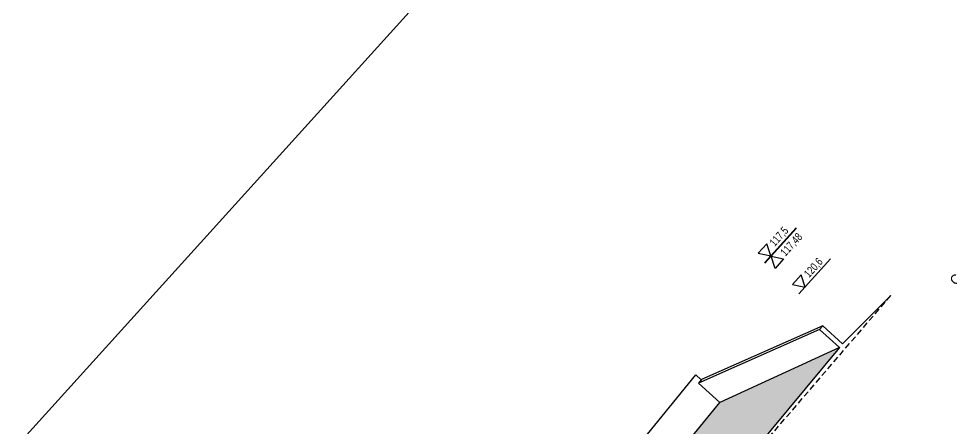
# Model space of a CAD drawing. Extents: x -196763 to -87592, y -65703 to -55832.
# Drawn here: x -87747.19 to -87708.63, y -65642.5 to -65625.56 of the extents above; entities that cross this region are included whole.
import ezdxf

# ---------------------------------------------------------------- set-up
doc = ezdxf.new("R2010")
doc.units = 0
doc.header["$MEASUREMENT"] = 0
doc.linetypes.add('HIDDEN', pattern=[0.375, 0.25, -0.125])
doc.layers.add('0_folha', color=7, linetype='Continuous', lineweight=9)
for name, color, linetype in [('0_PROP.aux.cotas', 30, 'Continuous'), ('0_pROP.aux.legenda', 7, 'Continuous'), ('0_PROP.corte', 10, 'Continuous'), ('0_PROP.vista4', 140, 'Continuous'), ('0_tramas piso0', 7, 'Continuous')]:
    doc.layers.add(name, color=color, linetype=linetype)
doc.styles.add('creativespace', font='GOTHIC.TTF')

msp = doc.modelspace()

# ---------------------------------------------------------------- hatches: boundary and pattern name
at = {"layer": '0_tramas piso0', "transparency": 33554536}
h = msp.add_hatch(color=55, dxfattribs=at)
h.dxf.hatch_style = 1
h.paths.add_polyline_path([(-87718.204, -65641.427), (-87721.095, -65644.974), (-87720.719, -65645.315), (-87720.707, -65645.325), (-87720.151, -65645.829), (-87720.137, -65645.814), (-87720.125, -65645.825), (-87720.139, -65645.84), (-87719.365, -65646.54), (-87713.242, -65639.162), (-87713.248, -65639.157)])

# ---------------------------------------------------------------- linework, layer by layer
at = {"layer": '0_folha'}
msp.add_line((-87726.627, -65620.404), (-87766.484, -65664.448), dxfattribs=at)
at = {"layer": '0_PROP.aux.cotas', "linetype": 'Continuous'}
for p, q in [((-87715.042, -65634.206), (-87716.35, -65635.651)), ((-87715.027, -65634.22), (-87716.335, -65635.664)), ((-87713.619, -65635.495), (-87714.926, -65636.939))]:
    msp.add_line(p, q, dxfattribs=at)
for points in [[(-87716.612, -65635.257), (-87716.094, -65635.369), (-87716.256, -65634.864), (-87716.612, -65635.257)], [(-87715.917, -65635.886), (-87716.079, -65635.382), (-87715.561, -65635.493), (-87715.917, -65635.886)], [(-87715.188, -65636.545), (-87714.67, -65636.657), (-87714.833, -65636.152), (-87715.188, -65636.545)]]:
    msp.add_lwpolyline(points, dxfattribs=at)
at = {"layer": '0_PROP.corte', "color": 5, "linetype": 'HIDDEN'}
msp.add_line((-87719.351, -65646.58), (-87711.122, -65637.001), dxfattribs=at)
at = {"layer": '0_PROP.corte'}
for p, q in [((-87713.122, -65639.001), (-87711.122, -65637.001)), ((-87714.072, -65638.411), (-87713.937, -65638.263)), ((-87713.248, -65639.157), (-87714.072, -65638.411)), ((-87713.937, -65638.263), (-87713.122, -65639.001)), ((-87719.378, -65646.555), (-87713.242, -65639.162))]:
    msp.add_line(p, q, dxfattribs=at)
at = {"layer": '0_PROP.vista4', "linetype": 'Continuous'}
for points in [[(-87713.937, -65638.263), (-87718.953, -65640.479), (-87719.087, -65640.628)], [(-87714.072, -65638.411), (-87719.087, -65640.628)], [(-87713.248, -65639.157), (-87718.204, -65641.427)], [(-87734.682, -65659.316), (-87719.196, -65640.287)], [(-87718.967, -65640.495), (-87719.196, -65640.287)], [(-87718.204, -65641.427), (-87719.087, -65640.628)], [(-87721.095, -65644.974), (-87718.204, -65641.427)]]:
    msp.add_lwpolyline(points, dxfattribs=at)

# ---------------------------------------------------------------- texts
at = {"layer": '0_PROP.aux.cotas', "linetype": 'Continuous', "style": 'creativespace', "width": 0.8}
for s, p in [('117,5', (-87715.933, -65635.004)), ('117,48', (-87715.487, -65635.408)), ('120,6', (-87714.51, -65636.292))]:
    msp.add_text(s, height=0.331, rotation=47.833, dxfattribs=at).set_placement(p)
at = {"layer": '0_pROP.aux.legenda', "insert": (-87708.733, -65636.35), "char_height": 0.4, "width": 4.74812, "attachment_point": 1, "rotation": 47.857, "style": 'creativespace'}
msp.add_mtext('CORTE B', dxfattribs=at)

doc.saveas('drawing.dxf')
